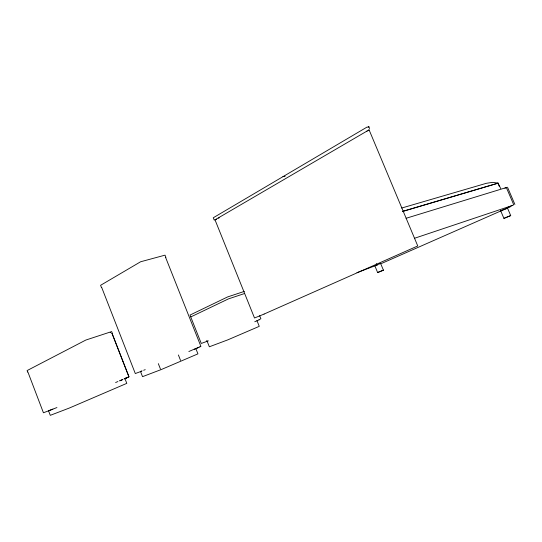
<?xml version="1.0" encoding="UTF-8"?>
<svg xmlns="http://www.w3.org/2000/svg" width="542" height="542" viewBox="0 0 542 542"><rect width="100%" height="100%" fill="white"/><g stroke="black" fill="none" stroke-linecap="round" stroke-linejoin="round"><path stroke-width="0.81" d="M500.706 210.865L507.488 208.053L510.713 215.587L503.918 218.379L500.706 210.865L502.441 210.276M507.488 208.053L507.048 208.318M498.01 183.081L492.563 182.369L486.452 183.284L401.697 208.033M498.112 183.155L402.584 211.36M127.472 377.489L128.989 376.798L112.038 333.303M368.723 130.066L369.088 129.85L417.753 245.953L264.117 314.042M367.239 126.963L213.263 217.776L214.253 220.133M368.038 127.146L368.851 126.665L369.63 128.535M367.998 127.167L368.851 126.665M264.123 314.062L254.516 318.005L215.005 219.828L369.088 129.85M377.632 272.531L383.411 270.187L377.632 272.531L374.847 265.824L377.313 264.713L380.626 263.473L383.404 270.16M165.371 257.633L165.899 257.362L165.019 255.153L140.602 261.772L100.582 285.309L101.415 287.45M380.077 263.785L380.626 263.473M111.727 333.452L112.289 333.201L111.659 331.582L85.826 340.051L27.1 370.572L27.676 372.09M504.887 188.223L506.343 187.552L513.755 204.822L506.397 208.067M505.822 208.88L506.519 208.568M381.412 263.527L510.686 206.624M115.609 382.537L117.932 381.521M119.477 380.843L122.573 379.488M125.039 378.438L127.363 377.415M254.76 321.752L259.3 319.773M125.114 378.485L128.921 376.819L122.898 361.358M120.094 380.782L122.397 379.779M123.928 379.109L127.756 377.435M188.84 351.534L195.804 348.499L197.932 353.865L161.441 369.481L142.539 376.663L140.493 371.439L142.072 370.85M195.635 348.675L200.235 346.67M194.3 349.373L198.921 347.354M200.018 346.765L200.913 346.379L165.622 257.47M260.289 319.089L260.898 318.825L259.652 315.729M376.676 265.214L377.408 264.923M56.937 407.564L48.529 410.748L50.277 415.335L69.369 408.024L126.794 383.363L124.89 378.479M52.845 409.203L43.428 412.774L27.893 372.008M143.65 370.261L145.229 369.671M141.469 371.243L135.304 373.553L101.659 287.348M208.345 340.85L201.272 343.459L190.75 316.955L228.392 298.913L244.374 293.581M356.954 272.653L376.927 265.113L376.297 263.588M414.494 238.284L511.953 205.621M244.347 291.393L227.599 296.935L190.052 315.044L190.798 316.935M406.08 218.29L506.343 187.552M402.625 211.482L498.078 183.162L500.761 188.609M215.005 219.828L215.926 219.551A10.901 1.558 -22.1 0 1 216.502 219.225M282.938 176.678L285.16 176.191M110.697 332.456L110.25 332.524M503.918 218.379L510.713 215.587M507.502 187.2L514.9 204.442M497.935 183.216L499.25 186.279M259.076 319.285L259.266 319.766M256.928 320.539L259.266 326.345L227.769 339.875L209.347 346.785L206.793 340.369M178.399 354.969L180.554 360.43M158.325 363.641L160.425 368.98M112.221 333.947L117.424 347.314M117.553 347.639L122.777 361.04M366.548 131.449A17.046 2.751 -23.9 0 1 367.232 130.995M218.487 218.216A10.901 1.558 -22.1 0 1 219.212 217.864"/></g></svg>
